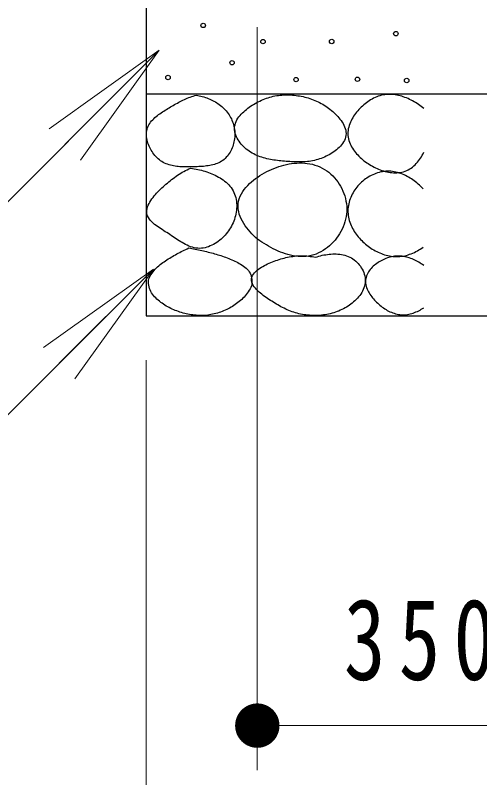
# Model space of a CAD drawing. Units: millimetres on the paper. Extents: x -385 to 0, y -61 to 267.
# Drawn here: x -85.9 to -75.43, y 85.96 to 103.13 of the extents above; entities that cross this region are included whole.
import ezdxf

# ---------------------------------------------------------------- set-up
doc = ezdxf.new("R2010")
doc.units = ezdxf.units.MM
doc.layers.add('LY_1', color=7, linetype='Continuous', lineweight=13)
doc.styles.add('ＭＳ ゴシック', font='')
doc.styles.get('ＭＳ ゴシック').set_extended_font_data('MS Gothic')

# ---------------------------------------------------------------- blocks, each defined once
blk = doc.blocks.new('filled_dot')
at = {"color": 0, "linetype": 'Continuous', "lineweight": -2, "const_width": 1.25}
blk.add_lwpolyline([(-0.625, 0, 1), (0.625, 0, 1)], format="xyb", close=True, dxfattribs=at)

msp = doc.modelspace()

# ---------------------------------------------------------------- linework, layer by layer
at = {"layer": 'LY_1', "lineweight": 25}
for p, q in [((-82.943, 103.863), (-82.943, 96.363)), ((-82.943, 101.363), (-60.443, 101.363)), ((-82.943, 96.363), (-60.443, 96.363))]:
    msp.add_line(p, q, dxfattribs=at)
at = {"layer": 'LY_1'}
for p, q in [((-80.443, 102.863), (-80.443, 86.131)), ((-85.132, 100.574), (-82.657, 102.342)), ((-82.657, 102.342), (-84.778, 100.22)), ((-82.657, 102.342), (-84.424, 99.867)), ((-85.259, 95.646), (-82.784, 97.414)), ((-82.784, 97.414), (-84.905, 95.293)), ((-82.784, 97.414), (-84.551, 94.939)), ((-82.943, 95.364), (-82.943, 77.108)), ((-62.943, 87.131), (-80.443, 87.131))]:
    msp.add_line(p, q, dxfattribs=at)
for points in [[(-82.657, 102.342), (-90.826, 94.172), (-115.314, 94.172)], [(-82.784, 97.414), (-90.401, 89.797), (-96.436, 89.797)]]:
    msp.add_lwpolyline(points, dxfattribs=at)
at = {"layer": 'LY_1', "lineweight": 25}
for centre in [(-81.662, 102.902), (-77.322, 102.717), (-80.315, 102.538), (-78.768, 102.541), (-81.012, 102.062), (-82.454, 101.73), (-79.57, 101.682), (-78.187, 101.69), (-77.078, 101.662)]:
    msp.add_circle(centre, 0.05, dxfattribs=at)
for points, knots in [([(-81.82, 101.334), (-81.865, 101.32), (-81.911, 101.306), (-81.955, 101.289), (-81.999, 101.272), (-82.043, 101.254), (-82.086, 101.234), (-82.129, 101.215), (-82.171, 101.193), (-82.213, 101.171), (-82.255, 101.149), (-82.296, 101.126), (-82.337, 101.102), (-82.378, 101.079), (-82.418, 101.054), (-82.459, 101.03), (-82.499, 101.005), (-82.539, 100.98), (-82.579, 100.954), (-82.618, 100.927), (-82.657, 100.901), (-82.694, 100.871), (-82.731, 100.841), (-82.767, 100.811), (-82.799, 100.776), (-82.831, 100.742), (-82.863, 100.704), (-82.885, 100.664), (-82.908, 100.623), (-82.926, 100.577), (-82.935, 100.531), (-82.944, 100.486), (-82.943, 100.437), (-82.939, 100.39), (-82.934, 100.343), (-82.923, 100.297), (-82.908, 100.252), (-82.893, 100.207), (-82.874, 100.163), (-82.851, 100.122), (-82.829, 100.081), (-82.803, 100.04), (-82.774, 100.003), (-82.744, 99.966), (-82.712, 99.931), (-82.677, 99.9), (-82.642, 99.869), (-82.602, 99.841), (-82.561, 99.818), (-82.521, 99.795), (-82.476, 99.777), (-82.431, 99.762), (-82.386, 99.748), (-82.339, 99.739), (-82.293, 99.732), (-82.246, 99.724), (-82.199, 99.721), (-82.151, 99.718), (-82.104, 99.716), (-82.057, 99.716), (-82.01, 99.716), (-81.962, 99.716), (-81.915, 99.717), (-81.868, 99.718), (-81.82, 99.72), (-81.773, 99.721), (-81.726, 99.723), (-81.679, 99.726), (-81.631, 99.729), (-81.585, 99.736), (-81.538, 99.742), (-81.491, 99.749), (-81.445, 99.761), (-81.4, 99.774), (-81.354, 99.788), (-81.311, 99.809), (-81.269, 99.829), (-81.228, 99.854), (-81.192, 99.885), (-81.156, 99.915), (-81.124, 99.951), (-81.096, 99.989), (-81.068, 100.026), (-81.045, 100.068), (-81.025, 100.111), (-81.005, 100.154), (-80.989, 100.199), (-80.977, 100.244), (-80.965, 100.29), (-80.956, 100.337), (-80.952, 100.384), (-80.948, 100.431), (-80.948, 100.479), (-80.952, 100.526), (-80.956, 100.572), (-80.965, 100.62), (-80.978, 100.665), (-80.991, 100.71), (-81.008, 100.755), (-81.028, 100.798), (-81.048, 100.84), (-81.073, 100.881), (-81.1, 100.919), (-81.128, 100.958), (-81.159, 100.994), (-81.192, 101.027), (-81.225, 101.061), (-81.262, 101.092), (-81.3, 101.12), (-81.338, 101.148), (-81.378, 101.173), (-81.419, 101.196), (-81.461, 101.219), (-81.504, 101.239), (-81.547, 101.257), (-81.591, 101.275), (-81.636, 101.29), (-81.682, 101.303), (-81.727, 101.316), (-81.774, 101.325), (-81.82, 101.334)], [0, 0, 0, 0, 1, 1, 1, 2, 2, 2, 3, 3, 3, 4, 4, 4, 5, 5, 5, 6, 6, 6, 7, 7, 7, 8, 8, 8, 9, 9, 9, 10, 10, 10, 11, 11, 11, 12, 12, 12, 13, 13, 13, 14, 14, 14, 15, 15, 15, 16, 16, 16, 17, 17, 17, 18, 18, 18, 19, 19, 19, 20, 20, 20, 21, 21, 21, 22, 22, 22, 23, 23, 23, 24, 24, 24, 25, 25, 25, 26, 26, 26, 27, 27, 27, 28, 28, 28, 29, 29, 29, 30, 30, 30, 31, 31, 31, 32, 32, 32, 33, 33, 33, 34, 34, 34, 35, 35, 35, 36, 36, 36, 37, 37, 37, 38, 38, 38, 39, 39, 39, 40, 40, 40, 40]), ([(-79.849, 101.338), (-79.902, 101.334), (-79.955, 101.33), (-80.007, 101.321), (-80.059, 101.312), (-80.111, 101.3), (-80.162, 101.285), (-80.213, 101.27), (-80.263, 101.252), (-80.312, 101.231), (-80.361, 101.211), (-80.409, 101.188), (-80.456, 101.163), (-80.503, 101.138), (-80.549, 101.111), (-80.593, 101.082), (-80.637, 101.052), (-80.68, 101.021), (-80.72, 100.986), (-80.76, 100.951), (-80.8, 100.915), (-80.833, 100.874), (-80.866, 100.833), (-80.899, 100.788), (-80.919, 100.741), (-80.94, 100.693), (-80.956, 100.639), (-80.957, 100.587), (-80.959, 100.535), (-80.946, 100.481), (-80.928, 100.431), (-80.911, 100.382), (-80.882, 100.335), (-80.853, 100.292), (-80.823, 100.248), (-80.787, 100.207), (-80.75, 100.17), (-80.712, 100.133), (-80.671, 100.099), (-80.627, 100.069), (-80.584, 100.039), (-80.537, 100.013), (-80.489, 99.99), (-80.441, 99.967), (-80.391, 99.948), (-80.341, 99.932), (-80.29, 99.916), (-80.239, 99.903), (-80.187, 99.892), (-80.135, 99.881), (-80.082, 99.872), (-80.03, 99.865), (-79.977, 99.857), (-79.924, 99.852), (-79.872, 99.847), (-79.819, 99.842), (-79.766, 99.838), (-79.713, 99.835), (-79.66, 99.832), (-79.607, 99.829), (-79.554, 99.828), (-79.501, 99.827), (-79.447, 99.826), (-79.394, 99.83), (-79.341, 99.833), (-79.288, 99.838), (-79.236, 99.847), (-79.184, 99.856), (-79.132, 99.867), (-79.081, 99.882), (-79.03, 99.898), (-78.98, 99.916), (-78.932, 99.938), (-78.883, 99.959), (-78.836, 99.983), (-78.79, 100.011), (-78.745, 100.038), (-78.7, 100.068), (-78.659, 100.101), (-78.619, 100.135), (-78.578, 100.171), (-78.546, 100.212), (-78.513, 100.254), (-78.481, 100.3), (-78.465, 100.349), (-78.448, 100.397), (-78.441, 100.454), (-78.446, 100.505), (-78.451, 100.556), (-78.472, 100.609), (-78.494, 100.656), (-78.517, 100.703), (-78.548, 100.748), (-78.581, 100.79), (-78.613, 100.832), (-78.649, 100.871), (-78.687, 100.908), (-78.724, 100.945), (-78.765, 100.981), (-78.806, 101.013), (-78.848, 101.046), (-78.891, 101.077), (-78.936, 101.105), (-78.981, 101.133), (-79.028, 101.159), (-79.076, 101.182), (-79.123, 101.205), (-79.173, 101.226), (-79.223, 101.243), (-79.272, 101.261), (-79.324, 101.277), (-79.375, 101.289), (-79.426, 101.302), (-79.479, 101.312), (-79.531, 101.32), (-79.584, 101.328), (-79.637, 101.333), (-79.69, 101.336), (-79.743, 101.339), (-79.796, 101.339), (-79.849, 101.338)], [0, 0, 0, 0, 1, 1, 1, 2, 2, 2, 3, 3, 3, 4, 4, 4, 5, 5, 5, 6, 6, 6, 7, 7, 7, 8, 8, 8, 9, 9, 9, 10, 10, 10, 11, 11, 11, 12, 12, 12, 13, 13, 13, 14, 14, 14, 15, 15, 15, 16, 16, 16, 17, 17, 17, 18, 18, 18, 19, 19, 19, 20, 20, 20, 21, 21, 21, 22, 22, 22, 23, 23, 23, 24, 24, 24, 25, 25, 25, 26, 26, 26, 27, 27, 27, 28, 28, 28, 29, 29, 29, 30, 30, 30, 31, 31, 31, 32, 32, 32, 33, 33, 33, 34, 34, 34, 35, 35, 35, 36, 36, 36, 37, 37, 37, 38, 38, 38, 39, 39, 39, 40, 40, 40, 40]), ([(-76.693, 101.028), (-76.732, 101.061), (-76.772, 101.093), (-76.814, 101.122), (-76.856, 101.151), (-76.9, 101.178), (-76.944, 101.202), (-76.989, 101.227), (-77.035, 101.249), (-77.083, 101.268), (-77.13, 101.288), (-77.179, 101.304), (-77.228, 101.317), (-77.277, 101.33), (-77.328, 101.34), (-77.378, 101.345), (-77.429, 101.35), (-77.481, 101.351), (-77.531, 101.347), (-77.582, 101.342), (-77.633, 101.332), (-77.682, 101.318), (-77.731, 101.304), (-77.779, 101.284), (-77.824, 101.262), (-77.87, 101.239), (-77.914, 101.212), (-77.956, 101.183), (-77.997, 101.154), (-78.037, 101.121), (-78.075, 101.087), (-78.113, 101.053), (-78.148, 101.016), (-78.182, 100.977), (-78.215, 100.938), (-78.246, 100.898), (-78.274, 100.855), (-78.301, 100.812), (-78.327, 100.767), (-78.347, 100.72), (-78.367, 100.673), (-78.384, 100.624), (-78.393, 100.574), (-78.402, 100.525), (-78.406, 100.472), (-78.401, 100.422), (-78.397, 100.372), (-78.384, 100.32), (-78.367, 100.273), (-78.35, 100.225), (-78.326, 100.179), (-78.299, 100.136), (-78.273, 100.092), (-78.241, 100.051), (-78.208, 100.013), (-78.174, 99.974), (-78.137, 99.938), (-78.099, 99.905), (-78.061, 99.871), (-78.02, 99.839), (-77.979, 99.81), (-77.937, 99.781), (-77.893, 99.754), (-77.848, 99.73), (-77.803, 99.705), (-77.757, 99.683), (-77.71, 99.664), (-77.662, 99.645), (-77.614, 99.628), (-77.565, 99.615), (-77.515, 99.602), (-77.465, 99.592), (-77.414, 99.587), (-77.363, 99.582), (-77.311, 99.581), (-77.261, 99.586), (-77.211, 99.591), (-77.159, 99.602), (-77.112, 99.619), (-77.064, 99.636), (-77.018, 99.661), (-76.976, 99.69), (-76.935, 99.719), (-76.897, 99.755), (-76.862, 99.792), (-76.828, 99.829), (-76.796, 99.871), (-76.768, 99.913), (-76.74, 99.955), (-76.716, 100.001), (-76.693, 100.046)], [0, 0, 0, 0, 1, 1, 1, 2, 2, 2, 3, 3, 3, 4, 4, 4, 5, 5, 5, 6, 6, 6, 7, 7, 7, 8, 8, 8, 9, 9, 9, 10, 10, 10, 11, 11, 11, 12, 12, 12, 13, 13, 13, 14, 14, 14, 15, 15, 15, 16, 16, 16, 17, 17, 17, 18, 18, 18, 19, 19, 19, 20, 20, 20, 21, 21, 21, 22, 22, 22, 23, 23, 23, 24, 24, 24, 25, 25, 25, 26, 26, 26, 27, 27, 27, 28, 28, 28, 29, 29, 29, 30, 30, 30, 30]), ([(-80.484, 98.122), (-80.42, 98.075), (-80.356, 98.029), (-80.29, 97.988), (-80.223, 97.946), (-80.154, 97.906), (-80.084, 97.871), (-80.013, 97.836), (-79.941, 97.804), (-79.867, 97.778), (-79.793, 97.752), (-79.716, 97.729), (-79.639, 97.716), (-79.562, 97.702), (-79.482, 97.693), (-79.404, 97.696), (-79.326, 97.699), (-79.246, 97.711), (-79.172, 97.734), (-79.097, 97.757), (-79.024, 97.793), (-78.958, 97.834), (-78.892, 97.875), (-78.829, 97.926), (-78.773, 97.98), (-78.717, 98.035), (-78.666, 98.097), (-78.622, 98.161), (-78.578, 98.226), (-78.539, 98.296), (-78.509, 98.368), (-78.479, 98.441), (-78.455, 98.518), (-78.442, 98.595), (-78.429, 98.671), (-78.425, 98.752), (-78.43, 98.83), (-78.436, 98.908), (-78.452, 98.987), (-78.475, 99.061), (-78.498, 99.136), (-78.53, 99.21), (-78.569, 99.278), (-78.607, 99.346), (-78.653, 99.412), (-78.705, 99.471), (-78.757, 99.529), (-78.816, 99.584), (-78.88, 99.629), (-78.944, 99.673), (-79.015, 99.711), (-79.088, 99.739), (-79.161, 99.767), (-79.24, 99.785), (-79.317, 99.796), (-79.395, 99.806), (-79.475, 99.807), (-79.553, 99.803), (-79.631, 99.799), (-79.71, 99.786), (-79.787, 99.77), (-79.864, 99.753), (-79.94, 99.73), (-80.013, 99.703), (-80.087, 99.676), (-80.16, 99.644), (-80.23, 99.609), (-80.3, 99.573), (-80.369, 99.533), (-80.433, 99.488), (-80.498, 99.443), (-80.561, 99.395), (-80.617, 99.34), (-80.673, 99.285), (-80.728, 99.226), (-80.769, 99.16), (-80.81, 99.094), (-80.848, 99.019), (-80.864, 98.944), (-80.879, 98.87), (-80.878, 98.786), (-80.863, 98.71), (-80.849, 98.635), (-80.813, 98.56), (-80.776, 98.491), (-80.739, 98.422), (-80.692, 98.358), (-80.643, 98.296), (-80.594, 98.235), (-80.539, 98.178), (-80.484, 98.122)], [0, 0, 0, 0, 1, 1, 1, 2, 2, 2, 3, 3, 3, 4, 4, 4, 5, 5, 5, 6, 6, 6, 7, 7, 7, 8, 8, 8, 9, 9, 9, 10, 10, 10, 11, 11, 11, 12, 12, 12, 13, 13, 13, 14, 14, 14, 15, 15, 15, 16, 16, 16, 17, 17, 17, 18, 18, 18, 19, 19, 19, 20, 20, 20, 21, 21, 21, 22, 22, 22, 23, 23, 23, 24, 24, 24, 25, 25, 25, 26, 26, 26, 27, 27, 27, 28, 28, 28, 29, 29, 29, 30, 30, 30, 30]), ([(-81.947, 99.686), (-81.997, 99.663), (-82.048, 99.64), (-82.096, 99.614), (-82.145, 99.587), (-82.192, 99.558), (-82.239, 99.528), (-82.285, 99.497), (-82.329, 99.464), (-82.373, 99.43), (-82.417, 99.396), (-82.459, 99.361), (-82.501, 99.324), (-82.542, 99.288), (-82.584, 99.251), (-82.623, 99.212), (-82.662, 99.173), (-82.702, 99.134), (-82.738, 99.092), (-82.774, 99.05), (-82.81, 99.007), (-82.839, 98.96), (-82.869, 98.914), (-82.9, 98.865), (-82.914, 98.813), (-82.929, 98.761), (-82.939, 98.7), (-82.928, 98.649), (-82.916, 98.598), (-82.881, 98.549), (-82.846, 98.506), (-82.812, 98.464), (-82.766, 98.43), (-82.723, 98.396), (-82.679, 98.362), (-82.632, 98.332), (-82.586, 98.302), (-82.54, 98.271), (-82.493, 98.242), (-82.446, 98.212), (-82.4, 98.182), (-82.354, 98.151), (-82.307, 98.121), (-82.261, 98.091), (-82.215, 98.059), (-82.168, 98.031), (-82.12, 98.002), (-82.073, 97.973), (-82.023, 97.95), (-81.972, 97.927), (-81.92, 97.905), (-81.867, 97.894), (-81.813, 97.883), (-81.756, 97.878), (-81.702, 97.882), (-81.647, 97.886), (-81.592, 97.901), (-81.54, 97.919), (-81.489, 97.938), (-81.438, 97.964), (-81.391, 97.992), (-81.344, 98.021), (-81.3, 98.055), (-81.258, 98.091), (-81.217, 98.127), (-81.178, 98.167), (-81.142, 98.21), (-81.107, 98.252), (-81.075, 98.298), (-81.046, 98.345), (-81.018, 98.393), (-80.994, 98.443), (-80.974, 98.494), (-80.954, 98.546), (-80.938, 98.6), (-80.927, 98.654), (-80.915, 98.707), (-80.908, 98.763), (-80.907, 98.818), (-80.906, 98.873), (-80.91, 98.93), (-80.92, 98.984), (-80.93, 99.037), (-80.947, 99.092), (-80.97, 99.142), (-80.993, 99.191), (-81.024, 99.239), (-81.059, 99.281), (-81.094, 99.323), (-81.136, 99.362), (-81.179, 99.396), (-81.222, 99.431), (-81.269, 99.461), (-81.317, 99.488), (-81.365, 99.516), (-81.415, 99.539), (-81.466, 99.561), (-81.517, 99.582), (-81.569, 99.6), (-81.622, 99.617), (-81.675, 99.633), (-81.729, 99.647), (-81.783, 99.658), (-81.837, 99.67), (-81.892, 99.678), (-81.947, 99.686)], [0, 0, 0, 0, 1, 1, 1, 2, 2, 2, 3, 3, 3, 4, 4, 4, 5, 5, 5, 6, 6, 6, 7, 7, 7, 8, 8, 8, 9, 9, 9, 10, 10, 10, 11, 11, 11, 12, 12, 12, 13, 13, 13, 14, 14, 14, 15, 15, 15, 16, 16, 16, 17, 17, 17, 18, 18, 18, 19, 19, 19, 20, 20, 20, 21, 21, 21, 22, 22, 22, 23, 23, 23, 24, 24, 24, 25, 25, 25, 26, 26, 26, 27, 27, 27, 28, 28, 28, 29, 29, 29, 30, 30, 30, 31, 31, 31, 32, 32, 32, 33, 33, 33, 34, 34, 34, 35, 35, 35, 35]), ([(-76.708, 99.222), (-76.744, 99.259), (-76.78, 99.295), (-76.818, 99.329), (-76.857, 99.362), (-76.897, 99.394), (-76.939, 99.423), (-76.981, 99.452), (-77.024, 99.479), (-77.069, 99.503), (-77.114, 99.527), (-77.161, 99.549), (-77.209, 99.566), (-77.257, 99.583), (-77.307, 99.597), (-77.357, 99.606), (-77.407, 99.615), (-77.458, 99.62), (-77.509, 99.619), (-77.56, 99.618), (-77.611, 99.611), (-77.661, 99.601), (-77.71, 99.59), (-77.76, 99.574), (-77.807, 99.555), (-77.854, 99.536), (-77.9, 99.513), (-77.943, 99.486), (-77.987, 99.46), (-78.028, 99.429), (-78.067, 99.397), (-78.106, 99.364), (-78.143, 99.327), (-78.176, 99.289), (-78.209, 99.25), (-78.24, 99.209), (-78.267, 99.166), (-78.294, 99.123), (-78.318, 99.077), (-78.338, 99.03), (-78.357, 98.983), (-78.374, 98.934), (-78.385, 98.885), (-78.396, 98.835), (-78.403, 98.784), (-78.403, 98.733), (-78.404, 98.682), (-78.399, 98.631), (-78.39, 98.581), (-78.381, 98.531), (-78.365, 98.481), (-78.347, 98.434), (-78.329, 98.387), (-78.305, 98.34), (-78.28, 98.296), (-78.254, 98.252), (-78.225, 98.21), (-78.194, 98.17), (-78.163, 98.13), (-78.128, 98.092), (-78.092, 98.055), (-78.056, 98.019), (-78.018, 97.985), (-77.978, 97.953), (-77.938, 97.922), (-77.896, 97.892), (-77.853, 97.865), (-77.81, 97.838), (-77.765, 97.814), (-77.719, 97.792), (-77.672, 97.771), (-77.624, 97.752), (-77.576, 97.738), (-77.527, 97.723), (-77.477, 97.711), (-77.426, 97.704), (-77.376, 97.697), (-77.324, 97.694), (-77.274, 97.696), (-77.223, 97.698), (-77.172, 97.704), (-77.122, 97.715), (-77.072, 97.725), (-77.023, 97.741), (-76.976, 97.76), (-76.928, 97.778), (-76.882, 97.8), (-76.837, 97.825), (-76.793, 97.85), (-76.751, 97.879), (-76.708, 97.907)], [0, 0, 0, 0, 1, 1, 1, 2, 2, 2, 3, 3, 3, 4, 4, 4, 5, 5, 5, 6, 6, 6, 7, 7, 7, 8, 8, 8, 9, 9, 9, 10, 10, 10, 11, 11, 11, 12, 12, 12, 13, 13, 13, 14, 14, 14, 15, 15, 15, 16, 16, 16, 17, 17, 17, 18, 18, 18, 19, 19, 19, 20, 20, 20, 21, 21, 21, 22, 22, 22, 23, 23, 23, 24, 24, 24, 25, 25, 25, 26, 26, 26, 27, 27, 27, 28, 28, 28, 29, 29, 29, 30, 30, 30, 30]), ([(-81.988, 97.889), (-82.078, 97.847), (-82.168, 97.804), (-82.255, 97.756), (-82.342, 97.708), (-82.429, 97.659), (-82.511, 97.602), (-82.592, 97.545), (-82.678, 97.487), (-82.742, 97.414), (-82.805, 97.34), (-82.878, 97.25), (-82.892, 97.161), (-82.906, 97.071), (-82.87, 96.961), (-82.824, 96.878), (-82.778, 96.795), (-82.694, 96.725), (-82.617, 96.665), (-82.54, 96.604), (-82.45, 96.555), (-82.36, 96.514), (-82.27, 96.472), (-82.175, 96.439), (-82.079, 96.415), (-81.983, 96.391), (-81.883, 96.375), (-81.784, 96.37), (-81.685, 96.366), (-81.584, 96.371), (-81.487, 96.388), (-81.389, 96.405), (-81.292, 96.435), (-81.201, 96.473), (-81.11, 96.511), (-81.02, 96.559), (-80.939, 96.615), (-80.859, 96.672), (-80.778, 96.737), (-80.716, 96.812), (-80.655, 96.888), (-80.585, 96.98), (-80.569, 97.069), (-80.554, 97.159), (-80.576, 97.273), (-80.623, 97.352), (-80.67, 97.431), (-80.768, 97.489), (-80.851, 97.542), (-80.934, 97.594), (-81.029, 97.631), (-81.122, 97.667), (-81.214, 97.703), (-81.31, 97.732), (-81.405, 97.76), (-81.501, 97.787), (-81.598, 97.81), (-81.695, 97.832), (-81.792, 97.853), (-81.89, 97.871), (-81.988, 97.889)], [0, 0, 0, 0, 1, 1, 1, 2, 2, 2, 3, 3, 3, 4, 4, 4, 5, 5, 5, 6, 6, 6, 7, 7, 7, 8, 8, 8, 9, 9, 9, 10, 10, 10, 11, 11, 11, 12, 12, 12, 13, 13, 13, 14, 14, 14, 15, 15, 15, 16, 16, 16, 17, 17, 17, 18, 18, 18, 19, 19, 19, 20, 20, 20, 20]), ([(-79.133, 97.682), (-79.185, 97.691), (-79.237, 97.7), (-79.289, 97.706), (-79.342, 97.711), (-79.395, 97.714), (-79.447, 97.714), (-79.5, 97.714), (-79.553, 97.711), (-79.606, 97.706), (-79.658, 97.7), (-79.71, 97.692), (-79.762, 97.681), (-79.814, 97.67), (-79.865, 97.657), (-79.916, 97.642), (-79.966, 97.627), (-80.016, 97.61), (-80.066, 97.591), (-80.115, 97.573), (-80.164, 97.553), (-80.212, 97.53), (-80.259, 97.507), (-80.307, 97.483), (-80.351, 97.455), (-80.395, 97.426), (-80.442, 97.397), (-80.478, 97.36), (-80.514, 97.323), (-80.556, 97.279), (-80.568, 97.232), (-80.581, 97.185), (-80.572, 97.125), (-80.554, 97.079), (-80.536, 97.032), (-80.495, 96.991), (-80.46, 96.952), (-80.424, 96.914), (-80.382, 96.88), (-80.341, 96.847), (-80.3, 96.814), (-80.257, 96.784), (-80.213, 96.754), (-80.17, 96.724), (-80.126, 96.695), (-80.081, 96.667), (-80.036, 96.639), (-79.991, 96.612), (-79.945, 96.586), (-79.898, 96.561), (-79.851, 96.536), (-79.804, 96.514), (-79.756, 96.492), (-79.707, 96.471), (-79.657, 96.454), (-79.607, 96.436), (-79.556, 96.421), (-79.505, 96.409), (-79.454, 96.397), (-79.402, 96.387), (-79.349, 96.38), (-79.297, 96.374), (-79.244, 96.37), (-79.191, 96.368), (-79.139, 96.367), (-79.086, 96.368), (-79.033, 96.372), (-78.981, 96.376), (-78.928, 96.383), (-78.876, 96.393), (-78.824, 96.403), (-78.773, 96.415), (-78.722, 96.43), (-78.672, 96.446), (-78.622, 96.464), (-78.574, 96.485), (-78.526, 96.507), (-78.478, 96.531), (-78.433, 96.558), (-78.388, 96.586), (-78.344, 96.616), (-78.303, 96.649), (-78.263, 96.682), (-78.223, 96.718), (-78.188, 96.757), (-78.153, 96.796), (-78.119, 96.838), (-78.092, 96.883), (-78.066, 96.929), (-78.042, 96.978), (-78.028, 97.028), (-78.015, 97.078), (-78.009, 97.133), (-78.012, 97.185), (-78.015, 97.236), (-78.029, 97.29), (-78.047, 97.339), (-78.065, 97.387), (-78.092, 97.435), (-78.122, 97.478), (-78.152, 97.521), (-78.188, 97.562), (-78.227, 97.596), (-78.267, 97.63), (-78.312, 97.66), (-78.359, 97.683), (-78.406, 97.706), (-78.457, 97.722), (-78.508, 97.734), (-78.559, 97.746), (-78.613, 97.752), (-78.665, 97.754), (-78.718, 97.757), (-78.771, 97.754), (-78.824, 97.749), (-78.876, 97.744), (-78.928, 97.735), (-78.98, 97.724), (-79.031, 97.713), (-79.082, 97.698), (-79.133, 97.682)], [0, 0, 0, 0, 1, 1, 1, 2, 2, 2, 3, 3, 3, 4, 4, 4, 5, 5, 5, 6, 6, 6, 7, 7, 7, 8, 8, 8, 9, 9, 9, 10, 10, 10, 11, 11, 11, 12, 12, 12, 13, 13, 13, 14, 14, 14, 15, 15, 15, 16, 16, 16, 17, 17, 17, 18, 18, 18, 19, 19, 19, 20, 20, 20, 21, 21, 21, 22, 22, 22, 23, 23, 23, 24, 24, 24, 25, 25, 25, 26, 26, 26, 27, 27, 27, 28, 28, 28, 29, 29, 29, 30, 30, 30, 31, 31, 31, 32, 32, 32, 33, 33, 33, 34, 34, 34, 35, 35, 35, 36, 36, 36, 37, 37, 37, 38, 38, 38, 39, 39, 39, 40, 40, 40, 40]), ([(-76.693, 97.496), (-76.73, 97.521), (-76.767, 97.545), (-76.806, 97.568), (-76.845, 97.59), (-76.885, 97.611), (-76.926, 97.629), (-76.967, 97.647), (-77.009, 97.663), (-77.052, 97.675), (-77.095, 97.688), (-77.139, 97.697), (-77.183, 97.702), (-77.228, 97.707), (-77.273, 97.709), (-77.318, 97.706), (-77.362, 97.702), (-77.407, 97.694), (-77.45, 97.684), (-77.493, 97.673), (-77.536, 97.657), (-77.577, 97.64), (-77.618, 97.622), (-77.658, 97.601), (-77.696, 97.578), (-77.734, 97.554), (-77.771, 97.528), (-77.805, 97.499), (-77.839, 97.47), (-77.872, 97.439), (-77.9, 97.404), (-77.927, 97.369), (-77.954, 97.331), (-77.971, 97.29), (-77.989, 97.25), (-78.003, 97.205), (-78.007, 97.161), (-78.01, 97.118), (-78.003, 97.071), (-77.992, 97.028), (-77.981, 96.986), (-77.961, 96.944), (-77.94, 96.905), (-77.919, 96.865), (-77.893, 96.828), (-77.866, 96.792), (-77.84, 96.757), (-77.81, 96.723), (-77.779, 96.69), (-77.748, 96.658), (-77.715, 96.627), (-77.681, 96.599), (-77.646, 96.57), (-77.61, 96.543), (-77.573, 96.519), (-77.535, 96.495), (-77.495, 96.473), (-77.455, 96.454), (-77.414, 96.436), (-77.372, 96.42), (-77.329, 96.409), (-77.285, 96.397), (-77.241, 96.389), (-77.196, 96.386), (-77.152, 96.383), (-77.106, 96.385), (-77.062, 96.391), (-77.018, 96.398), (-76.974, 96.409), (-76.932, 96.424), (-76.889, 96.438), (-76.848, 96.456), (-76.808, 96.476), (-76.768, 96.497), (-76.73, 96.521), (-76.693, 96.545)], [0, 0, 0, 0, 1, 1, 1, 2, 2, 2, 3, 3, 3, 4, 4, 4, 5, 5, 5, 6, 6, 6, 7, 7, 7, 8, 8, 8, 9, 9, 9, 10, 10, 10, 11, 11, 11, 12, 12, 12, 13, 13, 13, 14, 14, 14, 15, 15, 15, 16, 16, 16, 17, 17, 17, 18, 18, 18, 19, 19, 19, 20, 20, 20, 21, 21, 21, 22, 22, 22, 23, 23, 23, 24, 24, 24, 25, 25, 25, 25])]:
    msp.add_open_spline(points, degree=3, knots=knots, dxfattribs=at)

# ---------------------------------------------------------------- block references
at = {"layer": 'LY_1', "xscale": 0.4, "yscale": 0.4}
msp.add_blockref('filled_dot', (-80.443, 87.131), dxfattribs=at)

# ---------------------------------------------------------------- texts
at = {"layer": 'LY_1', "insert": (-71.693, 88.131), "char_height": 1.833, "attachment_point": 8, "style": 'ＭＳ ゴシック'}
msp.add_mtext('\\T1.32;\\W0.75;350×３５０', dxfattribs=at)

doc.saveas('drawing.dxf')
